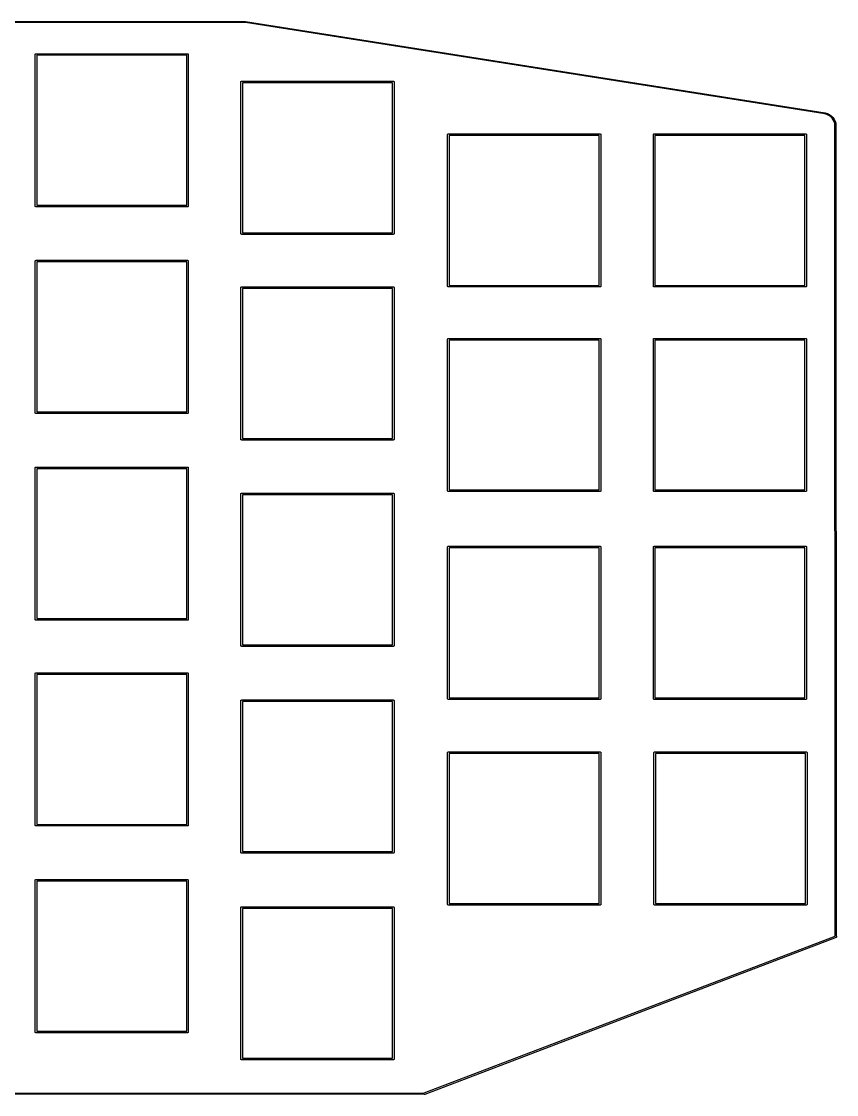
# Model space of a CAD drawing. Extents: x 83 to 227, y -148 to -36.
# Drawn here: x 151.3 to 226.5, y -135.5 to -36.4 of the extents above; entities that cross this region are included whole.
import ezdxf

# ---------------------------------------------------------------- set-up
doc = ezdxf.new("R2010")
doc.units = 0
doc.layers.add('BLACK', color=7, linetype='CONTINUOUS')

msp = doc.modelspace()

# ---------------------------------------------------------------- linework, layer by layer
at = {"layer": 'BLACK', "linetype": 'CONTINUOUS'}
for p, q in [((149.996, -36.395), (171.942, -36.395)), ((171.941, -36.495), (149.996, -36.495)), ((225.46, -44.9392), (171.941, -36.495)), ((171.942, -36.395), (171.943, -36.3948)), ((171.943, -36.3948), (171.946, -36.395)), ((171.946, -36.395), (171.947, -36.395)), ((171.947, -36.395), (171.949, -36.3951)), ((171.949, -36.3951), (171.95, -36.3952)), ((171.95, -36.3952), (171.951, -36.3954)), ((171.951, -36.3954), (171.955, -36.3957)), ((171.955, -36.3957), (171.956, -36.3961)), ((171.956, -36.3961), (225.479, -44.8408)), ((152.52, -39.445), (152.521, -39.4303)), ((152.52, -39.4487), (152.52, -39.445)), ((152.52, -53.4413), (152.52, -39.4487)), ((152.521, -39.4303), (152.525, -39.4162)), ((152.525, -39.4162), (152.532, -39.4031)), ((152.532, -39.4031), (152.542, -39.3917)), ((152.542, -39.3917), (152.553, -39.3823)), ((152.553, -39.3823), (152.566, -39.3754)), ((152.566, -39.3754), (152.58, -39.3711)), ((152.58, -39.3711), (152.591, -39.37)), ((152.591, -39.37), (152.595, -39.3696)), ((152.595, -39.3696), (152.599, -39.37)), ((152.599, -39.37), (166.591, -39.37)), ((152.67, -39.52), (152.67, -53.37)), ((166.52, -39.52), (152.67, -39.52)), ((166.52, -53.37), (166.52, -39.52)), ((166.591, -39.37), (166.595, -39.3696)), ((166.595, -39.3696), (166.599, -39.37)), ((166.599, -39.37), (166.61, -39.3711)), ((166.61, -39.3711), (166.624, -39.3754)), ((166.624, -39.3754), (166.637, -39.3823)), ((166.637, -39.3823), (166.648, -39.3917)), ((166.648, -39.3917), (166.658, -39.4031)), ((166.658, -39.4031), (166.665, -39.4162)), ((166.665, -39.4162), (166.669, -39.4303)), ((166.669, -39.4303), (166.67, -39.445)), ((166.67, -39.445), (166.67, -39.4487)), ((166.67, -39.4487), (166.67, -53.4413)), ((171.52, -41.985), (171.521, -41.9703)), ((171.52, -41.9887), (171.52, -41.985)), ((171.52, -55.9813), (171.52, -41.9887)), ((171.521, -41.9703), (171.525, -41.9562)), ((171.525, -41.9562), (171.532, -41.9431)), ((171.532, -41.9431), (171.542, -41.9317)), ((171.542, -41.9317), (171.553, -41.9223)), ((171.553, -41.9223), (171.566, -41.9154)), ((171.566, -41.9154), (171.58, -41.9111)), ((171.58, -41.9111), (171.591, -41.91)), ((171.591, -41.91), (171.595, -41.9096)), ((171.595, -41.9096), (171.599, -41.91)), ((171.599, -41.91), (185.591, -41.91)), ((171.67, -42.06), (171.67, -55.91)), ((185.52, -42.06), (171.67, -42.06)), ((185.52, -55.91), (185.52, -42.06)), ((185.591, -41.91), (185.595, -41.9096)), ((185.595, -41.9096), (185.599, -41.91)), ((185.599, -41.91), (185.61, -41.9111)), ((185.61, -41.9111), (185.624, -41.9154)), ((185.624, -41.9154), (185.637, -41.9223)), ((185.637, -41.9223), (185.648, -41.9317)), ((185.648, -41.9317), (185.658, -41.9431)), ((185.658, -41.9431), (185.665, -41.9562)), ((185.665, -41.9562), (185.669, -41.9703)), ((185.669, -41.9703), (185.67, -41.985)), ((185.67, -41.985), (185.67, -41.9887)), ((185.67, -41.9887), (185.67, -55.9813)), ((225.655, -44.9891), (225.46, -44.9392)), ((225.479, -44.8408), (225.48, -44.8411)), ((225.48, -44.8411), (225.481, -44.8411)), ((225.481, -44.8411), (225.481, -44.8411)), ((225.481, -44.8411), (225.483, -44.8418)), ((225.483, -44.8418), (225.682, -44.8926)), ((225.832, -45.0701), (225.655, -44.9891)), ((225.682, -44.8926), (225.684, -44.8929)), ((225.684, -44.8929), (225.686, -44.8938)), ((225.686, -44.8938), (225.687, -44.8939)), ((225.687, -44.8939), (225.689, -44.8947)), ((225.689, -44.8947), (225.691, -44.8953)), ((225.691, -44.8953), (225.691, -44.8955)), ((225.691, -44.8955), (225.694, -44.8965)), ((225.694, -44.8965), (225.696, -44.8975)), ((225.696, -44.8975), (225.875, -44.9798)), ((225.99, -45.1792), (225.832, -45.0701)), ((225.875, -44.9798), (225.877, -44.9804)), ((225.877, -44.9804), (225.879, -44.9818)), ((225.879, -44.9818), (225.88, -44.982)), ((225.88, -44.982), (225.882, -44.983)), ((225.882, -44.983), (225.883, -44.984)), ((225.883, -44.984), (225.884, -44.9843)), ((225.884, -44.9843), (225.886, -44.9858)), ((225.886, -44.9858), (225.888, -44.9871)), ((225.888, -44.9871), (226.048, -45.0978)), ((226.125, -45.3131), (225.99, -45.1792)), ((226.048, -45.0978), (226.049, -45.0987)), ((226.049, -45.0987), (226.052, -45.1006)), ((226.052, -45.1006), (226.052, -45.1009)), ((226.052, -45.1009), (226.054, -45.1021)), ((226.054, -45.1021), (226.055, -45.1033)), ((226.055, -45.1033), (226.055, -45.1037)), ((226.055, -45.1037), (226.058, -45.1057)), ((226.058, -45.1057), (226.059, -45.1072)), ((226.059, -45.1072), (226.196, -45.2429)), ((226.236, -45.4683), (226.125, -45.3131)), ((226.196, -45.2429), (226.198, -45.244)), ((226.198, -45.244), (226.2, -45.2463)), ((226.2, -45.2463), (226.2, -45.2467)), ((226.2, -45.2467), (226.201, -45.2482)), ((226.201, -45.2482), (226.203, -45.2496)), ((226.203, -45.2496), (226.203, -45.2501)), ((226.203, -45.2501), (226.205, -45.2524)), ((226.205, -45.2524), (226.206, -45.2541)), ((226.206, -45.2541), (226.318, -45.4113)), ((226.318, -45.6412), (226.236, -45.4683)), ((226.318, -45.4113), (226.319, -45.4127)), ((226.319, -45.4127), (226.321, -45.4153)), ((226.321, -45.4153), (226.321, -45.4158)), ((226.321, -45.4158), (226.322, -45.4174)), ((226.322, -45.4174), (226.323, -45.419)), ((226.323, -45.419), (226.323, -45.4196)), ((226.323, -45.4196), (226.325, -45.4222)), ((226.325, -45.4222), (226.325, -45.424)), ((226.325, -45.424), (226.409, -45.5995)), ((226.37, -45.8286), (226.318, -45.6412)), ((226.388, -46.0292), (226.37, -45.8286)), ((226.415, -120.884), (226.388, -46.0292)), ((226.409, -45.5995), (226.41, -45.6011)), ((226.41, -45.6011), (226.411, -45.6039)), ((226.411, -45.6039), (226.411, -45.6043)), ((226.411, -45.6043), (226.412, -45.6062)), ((226.412, -45.6062), (226.413, -45.608)), ((226.413, -45.608), (226.413, -45.6085)), ((226.413, -45.6085), (226.414, -45.6113)), ((226.414, -45.6113), (226.414, -45.6132)), ((226.414, -45.6132), (226.467, -45.8035)), ((226.467, -45.8035), (226.468, -45.8054)), ((226.468, -45.8054), (226.468, -45.8082)), ((226.468, -45.8082), (226.468, -45.8086)), ((226.468, -45.8086), (226.469, -45.8106)), ((226.469, -45.8106), (226.469, -45.8126)), ((226.469, -45.8126), (226.469, -45.813)), ((226.469, -45.813), (226.469, -45.8159)), ((226.469, -45.8159), (226.469, -45.8179)), ((226.469, -45.8179), (226.488, -46.0222)), ((226.488, -46.0222), (226.488, -46.0244)), ((226.488, -46.0244), (226.488, -46.0246)), ((226.488, -46.0246), (226.488, -46.0248)), ((226.488, -46.0248), (226.488, -46.0269)), ((226.488, -46.0269), (226.515, -120.889)), ((190.62, -46.845), (190.621, -46.8303)), ((190.62, -46.8487), (190.62, -46.845)), ((190.62, -60.8413), (190.62, -46.8487)), ((190.621, -46.8303), (190.625, -46.8162)), ((190.625, -46.8162), (190.632, -46.8031)), ((190.632, -46.8031), (190.642, -46.7917)), ((190.642, -46.7917), (190.653, -46.7823)), ((190.653, -46.7823), (190.666, -46.7754)), ((190.666, -46.7754), (190.68, -46.7711)), ((190.68, -46.7711), (190.691, -46.77)), ((190.691, -46.77), (190.695, -46.7696)), ((190.695, -46.7696), (190.699, -46.77)), ((190.699, -46.77), (204.691, -46.77)), ((190.77, -46.92), (190.77, -60.77)), ((204.62, -46.92), (190.77, -46.92)), ((204.62, -60.77), (204.62, -46.92)), ((204.691, -46.77), (204.695, -46.7696)), ((204.695, -46.7696), (204.699, -46.77)), ((204.699, -46.77), (204.71, -46.7711)), ((204.71, -46.7711), (204.724, -46.7754)), ((204.724, -46.7754), (204.737, -46.7823)), ((204.737, -46.7823), (204.748, -46.7917)), ((204.748, -46.7917), (204.758, -46.8031)), ((204.758, -46.8031), (204.765, -46.8162)), ((204.765, -46.8162), (204.769, -46.8303)), ((204.769, -46.8303), (204.77, -46.845)), ((204.77, -46.845), (204.77, -46.8487)), ((204.77, -46.8487), (204.77, -60.8413)), ((209.62, -46.845), (209.621, -46.8303)), ((209.62, -46.8487), (209.62, -46.845)), ((209.62, -60.8413), (209.62, -46.8487)), ((209.621, -46.8303), (209.625, -46.8162)), ((209.625, -46.8162), (209.632, -46.8031)), ((209.632, -46.8031), (209.642, -46.7917)), ((209.642, -46.7917), (209.653, -46.7823)), ((209.653, -46.7823), (209.666, -46.7754)), ((209.666, -46.7754), (209.68, -46.7711)), ((209.68, -46.7711), (209.691, -46.77)), ((209.691, -46.77), (209.695, -46.7696)), ((209.695, -46.7696), (209.699, -46.77)), ((209.699, -46.77), (223.691, -46.77)), ((209.77, -46.92), (209.77, -60.77)), ((223.62, -46.92), (209.77, -46.92)), ((223.62, -60.77), (223.62, -46.92)), ((223.691, -46.77), (223.695, -46.7696)), ((223.695, -46.7696), (223.699, -46.77)), ((223.699, -46.77), (223.71, -46.7711)), ((223.71, -46.7711), (223.724, -46.7754)), ((223.724, -46.7754), (223.737, -46.7823)), ((223.737, -46.7823), (223.748, -46.7917)), ((223.748, -46.7917), (223.758, -46.8031)), ((223.758, -46.8031), (223.765, -46.8162)), ((223.765, -46.8162), (223.769, -46.8303)), ((223.769, -46.8303), (223.77, -46.845)), ((223.77, -46.845), (223.77, -46.8487)), ((223.77, -46.8487), (223.77, -60.8413)), ((152.52, -53.445), (152.52, -53.4413)), ((152.521, -53.4597), (152.52, -53.445)), ((152.525, -53.4738), (152.521, -53.4597)), ((152.532, -53.4869), (152.525, -53.4738)), ((152.542, -53.4983), (152.532, -53.4869)), ((152.553, -53.5077), (152.542, -53.4983)), ((152.566, -53.5146), (152.553, -53.5077)), ((152.58, -53.5189), (152.566, -53.5146)), ((152.595, -53.5204), (152.58, -53.5189)), ((152.599, -53.52), (152.595, -53.5204)), ((166.591, -53.52), (152.599, -53.52)), ((152.67, -53.37), (166.52, -53.37)), ((166.595, -53.5204), (166.591, -53.52)), ((166.599, -53.52), (166.595, -53.5204)), ((166.61, -53.5189), (166.599, -53.52)), ((166.624, -53.5146), (166.61, -53.5189)), ((166.637, -53.5077), (166.624, -53.5146)), ((166.648, -53.4983), (166.637, -53.5077)), ((166.658, -53.4869), (166.648, -53.4983)), ((166.665, -53.4738), (166.658, -53.4869)), ((166.669, -53.4597), (166.665, -53.4738)), ((166.67, -53.445), (166.669, -53.4597)), ((166.67, -53.4413), (166.67, -53.445)), ((171.52, -55.985), (171.52, -55.9813)), ((171.521, -55.9997), (171.52, -55.985)), ((171.525, -56.0138), (171.521, -55.9997)), ((171.532, -56.0269), (171.525, -56.0138)), ((171.542, -56.0383), (171.532, -56.0269)), ((171.553, -56.0477), (171.542, -56.0383)), ((171.566, -56.0546), (171.553, -56.0477)), ((171.58, -56.0589), (171.566, -56.0546)), ((171.595, -56.0604), (171.58, -56.0589)), ((171.599, -56.06), (171.595, -56.0604)), ((185.591, -56.06), (171.599, -56.06)), ((171.67, -55.91), (185.52, -55.91)), ((185.595, -56.0604), (185.591, -56.06)), ((185.599, -56.06), (185.595, -56.0604)), ((185.61, -56.0589), (185.599, -56.06)), ((185.624, -56.0546), (185.61, -56.0589)), ((185.637, -56.0477), (185.624, -56.0546)), ((185.648, -56.0383), (185.637, -56.0477)), ((185.658, -56.0269), (185.648, -56.0383)), ((185.665, -56.0138), (185.658, -56.0269)), ((185.669, -55.9997), (185.665, -56.0138)), ((185.67, -55.985), (185.669, -55.9997)), ((185.67, -55.9813), (185.67, -55.985)), ((152.532, -58.4931), (152.542, -58.4817)), ((152.542, -58.4817), (152.553, -58.4723)), ((152.553, -58.4723), (152.566, -58.4654)), ((152.566, -58.4654), (152.58, -58.4611)), ((152.58, -58.4611), (152.591, -58.46)), ((152.591, -58.46), (152.595, -58.4596)), ((152.595, -58.4596), (152.599, -58.46)), ((152.599, -58.46), (166.591, -58.46)), ((166.591, -58.46), (166.595, -58.4596)), ((166.595, -58.4596), (166.599, -58.46)), ((166.599, -58.46), (166.61, -58.4611)), ((166.61, -58.4611), (166.624, -58.4654)), ((166.624, -58.4654), (166.637, -58.4723)), ((166.637, -58.4723), (166.648, -58.4817)), ((166.648, -58.4817), (166.658, -58.4931)), ((152.52, -58.535), (152.521, -58.5203)), ((152.52, -58.5387), (152.52, -58.535)), ((152.52, -72.5313), (152.52, -58.5387)), ((152.521, -58.5203), (152.525, -58.5062)), ((152.525, -58.5062), (152.532, -58.4931)), ((152.67, -58.61), (152.67, -72.46)), ((166.52, -58.61), (152.67, -58.61)), ((166.52, -72.46), (166.52, -58.61)), ((166.658, -58.4931), (166.665, -58.5062)), ((166.665, -58.5062), (166.669, -58.5203)), ((166.669, -58.5203), (166.67, -58.535)), ((166.67, -58.535), (166.67, -58.5387)), ((166.67, -58.5387), (166.67, -72.5313)), ((171.52, -60.985), (171.521, -60.9703)), ((171.52, -60.9887), (171.52, -60.985)), ((171.52, -74.9813), (171.52, -60.9887)), ((171.521, -60.9703), (171.525, -60.9562)), ((171.525, -60.9562), (171.532, -60.9431)), ((171.532, -60.9431), (171.542, -60.9317)), ((171.542, -60.9317), (171.553, -60.9223)), ((171.553, -60.9223), (171.566, -60.9154)), ((171.566, -60.9154), (171.58, -60.9111)), ((171.58, -60.9111), (171.591, -60.91)), ((171.591, -60.91), (171.595, -60.9096)), ((171.595, -60.9096), (171.599, -60.91)), ((171.599, -60.91), (185.591, -60.91)), ((171.67, -61.06), (171.67, -74.91)), ((185.52, -61.06), (171.67, -61.06)), ((185.52, -74.91), (185.52, -61.06)), ((185.591, -60.91), (185.595, -60.9096)), ((185.595, -60.9096), (185.599, -60.91)), ((185.599, -60.91), (185.61, -60.9111)), ((185.61, -60.9111), (185.624, -60.9154)), ((185.624, -60.9154), (185.637, -60.9223)), ((185.637, -60.9223), (185.648, -60.9317)), ((185.648, -60.9317), (185.658, -60.9431)), ((185.658, -60.9431), (185.665, -60.9562)), ((185.665, -60.9562), (185.669, -60.9703)), ((185.669, -60.9703), (185.67, -60.985)), ((185.67, -60.985), (185.67, -60.9887)), ((185.67, -60.9887), (185.67, -74.9813)), ((190.62, -60.845), (190.62, -60.8413)), ((190.621, -60.8597), (190.62, -60.845)), ((190.625, -60.8738), (190.621, -60.8597)), ((190.632, -60.8869), (190.625, -60.8738)), ((190.642, -60.8983), (190.632, -60.8869)), ((190.653, -60.9077), (190.642, -60.8983)), ((190.666, -60.9146), (190.653, -60.9077)), ((190.68, -60.9189), (190.666, -60.9146)), ((190.695, -60.9204), (190.68, -60.9189)), ((190.699, -60.92), (190.695, -60.9204)), ((204.691, -60.92), (190.699, -60.92)), ((190.77, -60.77), (204.62, -60.77)), ((204.695, -60.9204), (204.691, -60.92)), ((204.699, -60.92), (204.695, -60.9204)), ((204.71, -60.9189), (204.699, -60.92)), ((204.724, -60.9146), (204.71, -60.9189)), ((204.737, -60.9077), (204.724, -60.9146)), ((204.748, -60.8983), (204.737, -60.9077)), ((204.758, -60.8869), (204.748, -60.8983)), ((204.765, -60.8738), (204.758, -60.8869)), ((204.769, -60.8597), (204.765, -60.8738)), ((204.77, -60.845), (204.769, -60.8597)), ((204.77, -60.8413), (204.77, -60.845)), ((209.62, -60.845), (209.62, -60.8413)), ((209.621, -60.8597), (209.62, -60.845)), ((209.625, -60.8738), (209.621, -60.8597)), ((209.632, -60.8869), (209.625, -60.8738)), ((209.642, -60.8983), (209.632, -60.8869)), ((209.653, -60.9077), (209.642, -60.8983)), ((209.666, -60.9146), (209.653, -60.9077)), ((209.68, -60.9189), (209.666, -60.9146)), ((209.695, -60.9204), (209.68, -60.9189)), ((209.699, -60.92), (209.695, -60.9204)), ((223.691, -60.92), (209.699, -60.92)), ((209.77, -60.77), (223.62, -60.77)), ((223.695, -60.9204), (223.691, -60.92)), ((223.699, -60.92), (223.695, -60.9204)), ((223.71, -60.9189), (223.699, -60.92)), ((223.724, -60.9146), (223.71, -60.9189)), ((223.737, -60.9077), (223.724, -60.9146)), ((223.748, -60.8983), (223.737, -60.9077)), ((223.758, -60.8869), (223.748, -60.8983)), ((223.765, -60.8738), (223.758, -60.8869)), ((223.769, -60.8597), (223.765, -60.8738)), ((223.77, -60.845), (223.769, -60.8597)), ((223.77, -60.8413), (223.77, -60.845)), ((190.62, -65.745), (190.621, -65.7303)), ((190.62, -65.7487), (190.62, -65.745)), ((190.62, -79.7413), (190.62, -65.7487)), ((190.621, -65.7303), (190.625, -65.7162)), ((190.625, -65.7162), (190.632, -65.7031)), ((190.632, -65.7031), (190.642, -65.6917)), ((190.642, -65.6917), (190.653, -65.6823)), ((190.653, -65.6823), (190.666, -65.6754)), ((190.666, -65.6754), (190.68, -65.6711)), ((190.68, -65.6711), (190.691, -65.67)), ((190.691, -65.67), (190.695, -65.6696)), ((190.695, -65.6696), (190.699, -65.67)), ((190.699, -65.67), (204.691, -65.67)), ((190.77, -65.82), (190.77, -79.67)), ((204.62, -65.82), (190.77, -65.82)), ((204.62, -79.67), (204.62, -65.82)), ((204.691, -65.67), (204.695, -65.6696)), ((204.695, -65.6696), (204.699, -65.67)), ((204.699, -65.67), (204.71, -65.6711)), ((204.71, -65.6711), (204.724, -65.6754)), ((204.724, -65.6754), (204.737, -65.6823)), ((204.737, -65.6823), (204.748, -65.6917)), ((204.748, -65.6917), (204.758, -65.7031)), ((204.758, -65.7031), (204.765, -65.7162)), ((204.765, -65.7162), (204.769, -65.7303)), ((204.769, -65.7303), (204.77, -65.745)), ((204.77, -65.745), (204.77, -65.7487)), ((204.77, -65.7487), (204.77, -79.7413)), ((209.62, -65.745), (209.621, -65.7303)), ((209.62, -65.7487), (209.62, -65.745)), ((209.62, -79.7413), (209.62, -65.7487)), ((209.621, -65.7303), (209.625, -65.7162)), ((209.625, -65.7162), (209.632, -65.7031)), ((209.632, -65.7031), (209.642, -65.6917)), ((209.642, -65.6917), (209.653, -65.6823)), ((209.653, -65.6823), (209.666, -65.6754)), ((209.666, -65.6754), (209.68, -65.6711)), ((209.68, -65.6711), (209.691, -65.67)), ((209.691, -65.67), (209.695, -65.6696)), ((209.695, -65.6696), (209.699, -65.67)), ((209.699, -65.67), (223.691, -65.67)), ((209.77, -65.82), (209.77, -79.67)), ((223.62, -65.82), (209.77, -65.82)), ((223.62, -79.67), (223.62, -65.82)), ((223.691, -65.67), (223.695, -65.6696)), ((223.695, -65.6696), (223.699, -65.67)), ((223.699, -65.67), (223.71, -65.6711)), ((223.71, -65.6711), (223.724, -65.6754)), ((223.724, -65.6754), (223.737, -65.6823)), ((223.737, -65.6823), (223.748, -65.6917)), ((223.748, -65.6917), (223.758, -65.7031)), ((223.758, -65.7031), (223.765, -65.7162)), ((223.765, -65.7162), (223.769, -65.7303)), ((223.769, -65.7303), (223.77, -65.745)), ((223.77, -65.745), (223.77, -65.7487)), ((223.77, -65.7487), (223.77, -79.7413)), ((152.52, -72.535), (152.52, -72.5313)), ((152.521, -72.5497), (152.52, -72.535)), ((152.525, -72.5638), (152.521, -72.5497)), ((152.532, -72.5769), (152.525, -72.5638)), ((152.542, -72.5883), (152.532, -72.5769)), ((152.553, -72.5977), (152.542, -72.5883)), ((152.566, -72.6046), (152.553, -72.5977)), ((152.58, -72.6089), (152.566, -72.6046)), ((152.595, -72.6104), (152.58, -72.6089)), ((152.599, -72.61), (152.595, -72.6104)), ((166.591, -72.61), (152.599, -72.61)), ((152.67, -72.46), (166.52, -72.46)), ((166.595, -72.6104), (166.591, -72.61)), ((166.599, -72.61), (166.595, -72.6104)), ((166.61, -72.6089), (166.599, -72.61)), ((166.624, -72.6046), (166.61, -72.6089)), ((166.637, -72.5977), (166.624, -72.6046)), ((166.648, -72.5883), (166.637, -72.5977)), ((166.658, -72.5769), (166.648, -72.5883)), ((166.665, -72.5638), (166.658, -72.5769)), ((166.669, -72.5497), (166.665, -72.5638)), ((166.67, -72.535), (166.669, -72.5497)), ((166.67, -72.5313), (166.67, -72.535)), ((171.52, -74.985), (171.52, -74.9813)), ((171.521, -74.9997), (171.52, -74.985)), ((171.525, -75.0138), (171.521, -74.9997)), ((171.532, -75.0269), (171.525, -75.0138)), ((171.542, -75.0383), (171.532, -75.0269)), ((171.553, -75.0477), (171.542, -75.0383)), ((171.566, -75.0546), (171.553, -75.0477)), ((171.58, -75.0589), (171.566, -75.0546)), ((171.595, -75.0604), (171.58, -75.0589)), ((171.599, -75.06), (171.595, -75.0604)), ((185.591, -75.06), (171.599, -75.06)), ((171.67, -74.91), (185.52, -74.91)), ((185.595, -75.0604), (185.591, -75.06)), ((185.599, -75.06), (185.595, -75.0604)), ((185.61, -75.0589), (185.599, -75.06)), ((185.624, -75.0546), (185.61, -75.0589)), ((185.637, -75.0477), (185.624, -75.0546)), ((185.648, -75.0383), (185.637, -75.0477)), ((185.658, -75.0269), (185.648, -75.0383)), ((185.665, -75.0138), (185.658, -75.0269)), ((185.669, -74.9997), (185.665, -75.0138)), ((185.67, -74.985), (185.669, -74.9997)), ((185.67, -74.9813), (185.67, -74.985)), ((152.52, -77.635), (152.521, -77.6203)), ((152.52, -77.6387), (152.52, -77.635)), ((152.52, -91.6313), (152.52, -77.6387)), ((152.521, -77.6203), (152.525, -77.6062)), ((152.525, -77.6062), (152.532, -77.5931)), ((152.532, -77.5931), (152.542, -77.5817)), ((152.542, -77.5817), (152.553, -77.5723)), ((152.553, -77.5723), (152.566, -77.5654)), ((152.566, -77.5654), (152.58, -77.5611)), ((152.58, -77.5611), (152.591, -77.56)), ((152.591, -77.56), (152.595, -77.5596)), ((152.595, -77.5596), (152.599, -77.56)), ((152.599, -77.56), (166.591, -77.56)), ((152.67, -77.71), (152.67, -91.56)), ((166.52, -77.71), (152.67, -77.71)), ((166.52, -91.56), (166.52, -77.71)), ((166.591, -77.56), (166.595, -77.5596)), ((166.595, -77.5596), (166.599, -77.56)), ((166.599, -77.56), (166.61, -77.5611)), ((166.61, -77.5611), (166.624, -77.5654)), ((166.624, -77.5654), (166.637, -77.5723)), ((166.637, -77.5723), (166.648, -77.5817)), ((166.648, -77.5817), (166.658, -77.5931)), ((166.658, -77.5931), (166.665, -77.6062)), ((166.665, -77.6062), (166.669, -77.6203)), ((166.669, -77.6203), (166.67, -77.635)), ((166.67, -77.635), (166.67, -77.6387)), ((166.67, -77.6387), (166.67, -91.6313)), ((171.52, -80.045), (171.521, -80.0303)), ((171.52, -80.0487), (171.52, -80.045)), ((171.52, -94.0413), (171.52, -80.0487)), ((171.521, -80.0303), (171.525, -80.0162)), ((171.525, -80.0162), (171.532, -80.0031)), ((171.532, -80.0031), (171.542, -79.9917)), ((171.542, -79.9917), (171.553, -79.9823)), ((171.553, -79.9823), (171.566, -79.9754)), ((171.566, -79.9754), (171.58, -79.9711)), ((171.58, -79.9711), (171.591, -79.97)), ((171.591, -79.97), (171.595, -79.9696)), ((171.595, -79.9696), (171.599, -79.97)), ((171.599, -79.97), (185.591, -79.97)), ((171.67, -80.12), (171.67, -93.97)), ((185.52, -80.12), (171.67, -80.12)), ((185.52, -93.97), (185.52, -80.12)), ((185.591, -79.97), (185.595, -79.9696)), ((185.595, -79.9696), (185.599, -79.97)), ((185.599, -79.97), (185.61, -79.9711)), ((185.61, -79.9711), (185.624, -79.9754)), ((185.624, -79.9754), (185.637, -79.9823)), ((185.637, -79.9823), (185.648, -79.9917)), ((185.648, -79.9917), (185.658, -80.0031)), ((185.658, -80.0031), (185.665, -80.0162)), ((185.665, -80.0162), (185.669, -80.0303)), ((185.669, -80.0303), (185.67, -80.045)), ((185.67, -80.045), (185.67, -80.0487)), ((185.67, -80.0487), (185.67, -94.0413)), ((190.62, -79.745), (190.62, -79.7413)), ((190.621, -79.7597), (190.62, -79.745)), ((190.625, -79.7738), (190.621, -79.7597)), ((190.632, -79.7869), (190.625, -79.7738)), ((190.642, -79.7983), (190.632, -79.7869)), ((190.653, -79.8077), (190.642, -79.7983)), ((190.666, -79.8146), (190.653, -79.8077)), ((190.68, -79.8189), (190.666, -79.8146)), ((190.695, -79.8204), (190.68, -79.8189)), ((190.699, -79.82), (190.695, -79.8204)), ((204.691, -79.82), (190.699, -79.82)), ((190.77, -79.67), (204.62, -79.67)), ((204.695, -79.8204), (204.691, -79.82)), ((204.699, -79.82), (204.695, -79.8204)), ((204.71, -79.8189), (204.699, -79.82)), ((204.724, -79.8146), (204.71, -79.8189)), ((204.737, -79.8077), (204.724, -79.8146)), ((204.748, -79.7983), (204.737, -79.8077)), ((204.758, -79.7869), (204.748, -79.7983)), ((204.765, -79.7738), (204.758, -79.7869)), ((204.769, -79.7597), (204.765, -79.7738)), ((204.77, -79.745), (204.769, -79.7597)), ((204.77, -79.7413), (204.77, -79.745)), ((209.62, -79.745), (209.62, -79.7413)), ((209.621, -79.7597), (209.62, -79.745)), ((209.625, -79.7738), (209.621, -79.7597)), ((209.632, -79.7869), (209.625, -79.7738)), ((209.642, -79.7983), (209.632, -79.7869)), ((209.653, -79.8077), (209.642, -79.7983)), ((209.666, -79.8146), (209.653, -79.8077)), ((209.68, -79.8189), (209.666, -79.8146)), ((209.695, -79.8204), (209.68, -79.8189)), ((209.699, -79.82), (209.695, -79.8204)), ((223.691, -79.82), (209.699, -79.82)), ((209.77, -79.67), (223.62, -79.67)), ((223.695, -79.8204), (223.691, -79.82)), ((223.699, -79.82), (223.695, -79.8204)), ((223.71, -79.8189), (223.699, -79.82)), ((223.724, -79.8146), (223.71, -79.8189)), ((223.737, -79.8077), (223.724, -79.8146)), ((223.748, -79.7983), (223.737, -79.8077)), ((223.758, -79.7869), (223.748, -79.7983)), ((223.765, -79.7738), (223.758, -79.7869)), ((223.769, -79.7597), (223.765, -79.7738)), ((223.77, -79.745), (223.769, -79.7597)), ((223.77, -79.7413), (223.77, -79.745)), ((190.62, -84.945), (190.621, -84.9303)), ((190.62, -84.9487), (190.62, -84.945)), ((190.62, -98.9413), (190.62, -84.9487)), ((190.621, -84.9303), (190.625, -84.9162)), ((190.625, -84.9162), (190.632, -84.9031)), ((190.632, -84.9031), (190.642, -84.8917)), ((190.642, -84.8917), (190.653, -84.8823)), ((190.653, -84.8823), (190.666, -84.8754)), ((190.666, -84.8754), (190.68, -84.8711)), ((190.68, -84.8711), (190.691, -84.87)), ((190.691, -84.87), (190.695, -84.8696)), ((190.695, -84.8696), (190.699, -84.87)), ((190.699, -84.87), (204.691, -84.87)), ((190.77, -85.02), (190.77, -98.87)), ((204.62, -85.02), (190.77, -85.02)), ((204.62, -98.87), (204.62, -85.02)), ((204.691, -84.87), (204.695, -84.8696)), ((204.695, -84.8696), (204.699, -84.87)), ((204.699, -84.87), (204.71, -84.8711)), ((204.71, -84.8711), (204.724, -84.8754)), ((204.724, -84.8754), (204.737, -84.8823)), ((204.737, -84.8823), (204.748, -84.8917)), ((204.748, -84.8917), (204.758, -84.9031)), ((204.758, -84.9031), (204.765, -84.9162)), ((204.765, -84.9162), (204.769, -84.9303)), ((204.769, -84.9303), (204.77, -84.945)), ((204.77, -84.945), (204.77, -84.9487)), ((204.77, -84.9487), (204.77, -98.9413)), ((209.62, -84.945), (209.621, -84.9303)), ((209.62, -84.9487), (209.62, -84.945)), ((209.62, -98.9413), (209.62, -84.9487)), ((209.621, -84.9303), (209.625, -84.9162)), ((209.625, -84.9162), (209.632, -84.9031)), ((209.632, -84.9031), (209.642, -84.8917)), ((209.642, -84.8917), (209.653, -84.8823)), ((209.653, -84.8823), (209.666, -84.8754)), ((209.666, -84.8754), (209.68, -84.8711)), ((209.68, -84.8711), (209.691, -84.87)), ((209.691, -84.87), (209.695, -84.8696)), ((209.695, -84.8696), (209.699, -84.87)), ((209.699, -84.87), (223.691, -84.87)), ((209.77, -85.02), (209.77, -98.87)), ((223.62, -85.02), (209.77, -85.02)), ((223.62, -98.87), (223.62, -85.02)), ((223.691, -84.87), (223.695, -84.8696)), ((223.695, -84.8696), (223.699, -84.87)), ((223.699, -84.87), (223.71, -84.8711)), ((223.71, -84.8711), (223.724, -84.8754)), ((223.724, -84.8754), (223.737, -84.8823)), ((223.737, -84.8823), (223.748, -84.8917)), ((223.748, -84.8917), (223.758, -84.9031)), ((223.758, -84.9031), (223.765, -84.9162)), ((223.765, -84.9162), (223.769, -84.9303)), ((223.769, -84.9303), (223.77, -84.945)), ((223.77, -84.945), (223.77, -84.9487)), ((223.77, -84.9487), (223.77, -98.9413)), ((152.52, -91.635), (152.52, -91.6313)), ((152.521, -91.6497), (152.52, -91.635)), ((152.525, -91.6638), (152.521, -91.6497)), ((152.532, -91.6769), (152.525, -91.6638)), ((152.542, -91.6883), (152.532, -91.6769)), ((152.553, -91.6977), (152.542, -91.6883)), ((152.566, -91.7046), (152.553, -91.6977)), ((152.58, -91.7089), (152.566, -91.7046)), ((152.595, -91.7104), (152.58, -91.7089)), ((152.599, -91.71), (152.595, -91.7104)), ((166.591, -91.71), (152.599, -91.71)), ((152.67, -91.56), (166.52, -91.56)), ((166.595, -91.7104), (166.591, -91.71)), ((166.599, -91.71), (166.595, -91.7104)), ((166.61, -91.7089), (166.599, -91.71)), ((166.624, -91.7046), (166.61, -91.7089)), ((166.637, -91.6977), (166.624, -91.7046)), ((166.648, -91.6883), (166.637, -91.6977)), ((166.658, -91.6769), (166.648, -91.6883)), ((166.665, -91.6638), (166.658, -91.6769)), ((166.669, -91.6497), (166.665, -91.6638)), ((166.67, -91.635), (166.669, -91.6497)), ((166.67, -91.6313), (166.67, -91.635)), ((171.52, -94.045), (171.52, -94.0413)), ((171.521, -94.0597), (171.52, -94.045)), ((171.525, -94.0738), (171.521, -94.0597)), ((171.532, -94.0869), (171.525, -94.0738)), ((171.542, -94.0983), (171.532, -94.0869)), ((171.553, -94.1077), (171.542, -94.0983)), ((171.566, -94.1146), (171.553, -94.1077)), ((171.58, -94.1189), (171.566, -94.1146)), ((171.595, -94.1204), (171.58, -94.1189)), ((171.599, -94.12), (171.595, -94.1204)), ((185.591, -94.12), (171.599, -94.12)), ((171.67, -93.97), (185.52, -93.97)), ((185.595, -94.1204), (185.591, -94.12)), ((185.599, -94.12), (185.595, -94.1204)), ((185.61, -94.1189), (185.599, -94.12)), ((185.624, -94.1146), (185.61, -94.1189)), ((185.637, -94.1077), (185.624, -94.1146)), ((185.648, -94.0983), (185.637, -94.1077)), ((185.658, -94.0869), (185.648, -94.0983)), ((185.665, -94.0738), (185.658, -94.0869)), ((185.669, -94.0597), (185.665, -94.0738)), ((185.67, -94.045), (185.669, -94.0597)), ((185.67, -94.0413), (185.67, -94.045)), ((152.52, -96.635), (152.521, -96.6203)), ((152.52, -96.6387), (152.52, -96.635)), ((152.52, -110.631), (152.52, -96.6387)), ((152.521, -96.6203), (152.525, -96.6062)), ((152.525, -96.6062), (152.532, -96.5931)), ((152.532, -96.5931), (152.542, -96.5817)), ((152.542, -96.5817), (152.553, -96.5723)), ((152.553, -96.5723), (152.566, -96.5654)), ((152.566, -96.5654), (152.58, -96.5611)), ((152.58, -96.5611), (152.591, -96.56)), ((152.591, -96.56), (152.595, -96.5596)), ((152.595, -96.5596), (152.599, -96.56)), ((152.599, -96.56), (166.591, -96.56)), ((152.67, -96.71), (152.67, -110.56)), ((166.52, -96.71), (152.67, -96.71)), ((166.52, -110.56), (166.52, -96.71)), ((166.591, -96.56), (166.595, -96.5596)), ((166.595, -96.5596), (166.599, -96.56)), ((166.599, -96.56), (166.61, -96.5611)), ((166.61, -96.5611), (166.624, -96.5654)), ((166.624, -96.5654), (166.637, -96.5723)), ((166.637, -96.5723), (166.648, -96.5817)), ((166.648, -96.5817), (166.658, -96.5931)), ((166.658, -96.5931), (166.665, -96.6062)), ((166.665, -96.6062), (166.669, -96.6203)), ((166.669, -96.6203), (166.67, -96.635)), ((166.67, -96.635), (166.67, -96.6387)), ((166.67, -96.6387), (166.67, -110.631)), ((171.521, -99.1303), (171.525, -99.1162)), ((171.525, -99.1162), (171.532, -99.1031)), ((171.532, -99.1031), (171.542, -99.0917)), ((171.542, -99.0917), (171.553, -99.0823)), ((171.553, -99.0823), (171.566, -99.0754)), ((171.566, -99.0754), (171.58, -99.0711)), ((171.58, -99.0711), (171.591, -99.07)), ((171.591, -99.07), (171.595, -99.0696)), ((171.595, -99.0696), (171.599, -99.07)), ((171.599, -99.07), (185.591, -99.07)), ((185.591, -99.07), (185.595, -99.0696)), ((185.595, -99.0696), (185.599, -99.07)), ((185.599, -99.07), (185.61, -99.0711)), ((185.61, -99.0711), (185.624, -99.0754)), ((185.624, -99.0754), (185.637, -99.0823)), ((185.637, -99.0823), (185.648, -99.0917)), ((185.648, -99.0917), (185.658, -99.1031)), ((185.658, -99.1031), (185.665, -99.1162)), ((185.665, -99.1162), (185.669, -99.1303)), ((190.62, -98.945), (190.62, -98.9413)), ((190.621, -98.9597), (190.62, -98.945)), ((190.625, -98.9738), (190.621, -98.9597)), ((190.632, -98.9869), (190.625, -98.9738)), ((190.642, -98.9983), (190.632, -98.9869)), ((190.653, -99.0077), (190.642, -98.9983)), ((190.666, -99.0146), (190.653, -99.0077)), ((190.68, -99.0189), (190.666, -99.0146)), ((190.695, -99.0204), (190.68, -99.0189)), ((190.699, -99.02), (190.695, -99.0204)), ((204.691, -99.02), (190.699, -99.02)), ((190.77, -98.87), (204.62, -98.87)), ((204.695, -99.0204), (204.691, -99.02)), ((204.699, -99.02), (204.695, -99.0204)), ((204.71, -99.0189), (204.699, -99.02)), ((204.724, -99.0146), (204.71, -99.0189)), ((204.737, -99.0077), (204.724, -99.0146)), ((204.748, -98.9983), (204.737, -99.0077)), ((204.758, -98.9869), (204.748, -98.9983)), ((204.765, -98.9738), (204.758, -98.9869)), ((204.769, -98.9597), (204.765, -98.9738)), ((204.77, -98.945), (204.769, -98.9597)), ((204.77, -98.9413), (204.77, -98.945)), ((209.62, -98.945), (209.62, -98.9413)), ((209.621, -98.9597), (209.62, -98.945)), ((209.625, -98.9738), (209.621, -98.9597)), ((209.632, -98.9869), (209.625, -98.9738)), ((209.642, -98.9983), (209.632, -98.9869)), ((209.653, -99.0077), (209.642, -98.9983)), ((209.666, -99.0146), (209.653, -99.0077)), ((209.68, -99.0189), (209.666, -99.0146)), ((209.695, -99.0204), (209.68, -99.0189)), ((209.699, -99.02), (209.695, -99.0204)), ((223.691, -99.02), (209.699, -99.02)), ((209.77, -98.87), (223.62, -98.87)), ((223.695, -99.0204), (223.691, -99.02)), ((223.699, -99.02), (223.695, -99.0204)), ((223.71, -99.0189), (223.699, -99.02)), ((223.724, -99.0146), (223.71, -99.0189)), ((223.737, -99.0077), (223.724, -99.0146)), ((223.748, -98.9983), (223.737, -99.0077)), ((223.758, -98.9869), (223.748, -98.9983)), ((223.765, -98.9738), (223.758, -98.9869)), ((223.769, -98.9597), (223.765, -98.9738)), ((223.77, -98.945), (223.769, -98.9597)), ((223.77, -98.9413), (223.77, -98.945)), ((171.52, -99.145), (171.521, -99.1303)), ((171.52, -99.1487), (171.52, -99.145)), ((171.52, -113.141), (171.52, -99.1487)), ((171.67, -99.22), (171.67, -113.07)), ((185.52, -99.22), (171.67, -99.22)), ((185.52, -113.07), (185.52, -99.22)), ((185.669, -99.1303), (185.67, -99.145)), ((185.67, -99.145), (185.67, -99.1487)), ((185.67, -99.1487), (185.67, -113.141)), ((190.62, -103.945), (190.621, -103.93)), ((190.62, -103.949), (190.62, -103.945)), ((190.62, -117.941), (190.62, -103.949)), ((190.621, -103.93), (190.625, -103.916)), ((190.625, -103.916), (190.632, -103.903)), ((190.632, -103.903), (190.642, -103.892)), ((190.642, -103.892), (190.653, -103.882)), ((190.653, -103.882), (190.666, -103.875)), ((190.666, -103.875), (190.68, -103.871)), ((190.68, -103.871), (190.691, -103.87)), ((190.691, -103.87), (190.695, -103.87)), ((190.695, -103.87), (190.699, -103.87)), ((190.699, -103.87), (204.691, -103.87)), ((190.77, -104.02), (190.77, -117.87)), ((204.62, -104.02), (190.77, -104.02)), ((204.62, -117.87), (204.62, -104.02)), ((204.691, -103.87), (204.695, -103.87)), ((204.695, -103.87), (204.699, -103.87)), ((204.699, -103.87), (204.71, -103.871)), ((204.71, -103.871), (204.724, -103.875)), ((204.724, -103.875), (204.737, -103.882)), ((204.737, -103.882), (204.748, -103.892)), ((204.748, -103.892), (204.758, -103.903)), ((204.758, -103.903), (204.765, -103.916)), ((204.765, -103.916), (204.769, -103.93)), ((204.769, -103.93), (204.77, -103.945)), ((204.77, -103.945), (204.77, -103.949)), ((204.77, -103.949), (204.77, -117.941)), ((209.67, -103.945), (209.671, -103.93)), ((209.67, -103.949), (209.67, -103.945)), ((209.67, -117.941), (209.67, -103.949)), ((209.671, -103.93), (209.675, -103.916)), ((209.675, -103.916), (209.682, -103.903)), ((209.682, -103.903), (209.692, -103.892)), ((209.692, -103.892), (209.703, -103.882)), ((209.703, -103.882), (209.716, -103.875)), ((209.716, -103.875), (209.73, -103.871)), ((209.73, -103.871), (209.741, -103.87)), ((209.741, -103.87), (209.745, -103.87)), ((209.745, -103.87), (209.749, -103.87)), ((209.749, -103.87), (223.741, -103.87)), ((209.82, -104.02), (209.82, -117.87)), ((223.67, -104.02), (209.82, -104.02)), ((223.67, -117.87), (223.67, -104.02)), ((223.741, -103.87), (223.745, -103.87)), ((223.745, -103.87), (223.749, -103.87)), ((223.749, -103.87), (223.76, -103.871)), ((223.76, -103.871), (223.774, -103.875)), ((223.774, -103.875), (223.787, -103.882)), ((223.787, -103.882), (223.798, -103.892)), ((223.798, -103.892), (223.808, -103.903)), ((223.808, -103.903), (223.815, -103.916)), ((223.815, -103.916), (223.819, -103.93)), ((223.819, -103.93), (223.82, -103.945)), ((223.82, -103.945), (223.82, -103.949)), ((223.82, -103.949), (223.82, -117.941)), ((152.52, -110.635), (152.52, -110.631)), ((152.521, -110.65), (152.52, -110.635)), ((152.525, -110.664), (152.521, -110.65)), ((152.532, -110.677), (152.525, -110.664)), ((152.542, -110.688), (152.532, -110.677)), ((152.553, -110.698), (152.542, -110.688)), ((152.566, -110.705), (152.553, -110.698)), ((152.58, -110.709), (152.566, -110.705)), ((152.595, -110.71), (152.58, -110.709)), ((152.599, -110.71), (152.595, -110.71)), ((166.591, -110.71), (152.599, -110.71)), ((152.67, -110.56), (166.52, -110.56)), ((166.595, -110.71), (166.591, -110.71)), ((166.599, -110.71), (166.595, -110.71)), ((166.61, -110.709), (166.599, -110.71)), ((166.624, -110.705), (166.61, -110.709)), ((166.637, -110.698), (166.624, -110.705)), ((166.648, -110.688), (166.637, -110.698)), ((166.658, -110.677), (166.648, -110.688)), ((166.665, -110.664), (166.658, -110.677)), ((166.669, -110.65), (166.665, -110.664)), ((166.67, -110.635), (166.669, -110.65)), ((166.67, -110.631), (166.67, -110.635)), ((171.52, -113.145), (171.52, -113.141)), ((171.521, -113.16), (171.52, -113.145)), ((171.525, -113.174), (171.521, -113.16)), ((171.532, -113.187), (171.525, -113.174)), ((171.542, -113.198), (171.532, -113.187)), ((171.553, -113.208), (171.542, -113.198)), ((171.566, -113.215), (171.553, -113.208)), ((171.58, -113.219), (171.566, -113.215)), ((171.595, -113.22), (171.58, -113.219)), ((171.599, -113.22), (171.595, -113.22)), ((185.591, -113.22), (171.599, -113.22)), ((171.67, -113.07), (185.52, -113.07)), ((185.595, -113.22), (185.591, -113.22)), ((185.599, -113.22), (185.595, -113.22)), ((185.61, -113.219), (185.599, -113.22)), ((185.624, -113.215), (185.61, -113.219)), ((185.637, -113.208), (185.624, -113.215)), ((185.648, -113.198), (185.637, -113.208)), ((185.658, -113.187), (185.648, -113.198)), ((185.665, -113.174), (185.658, -113.187)), ((185.669, -113.16), (185.665, -113.174)), ((185.67, -113.145), (185.669, -113.16)), ((185.67, -113.141), (185.67, -113.145)), ((152.52, -115.735), (152.521, -115.72)), ((152.52, -115.739), (152.52, -115.735)), ((152.52, -129.731), (152.52, -115.739)), ((152.521, -115.72), (152.525, -115.706)), ((152.525, -115.706), (152.532, -115.693)), ((152.532, -115.693), (152.542, -115.682)), ((152.542, -115.682), (152.553, -115.672)), ((152.553, -115.672), (152.566, -115.665)), ((152.566, -115.665), (152.58, -115.661)), ((152.58, -115.661), (152.591, -115.66)), ((152.591, -115.66), (152.595, -115.66)), ((152.595, -115.66), (152.599, -115.66)), ((152.599, -115.66), (166.591, -115.66)), ((152.67, -115.81), (152.67, -129.66)), ((166.52, -115.81), (152.67, -115.81)), ((166.52, -129.66), (166.52, -115.81)), ((166.591, -115.66), (166.595, -115.66)), ((166.595, -115.66), (166.599, -115.66)), ((166.599, -115.66), (166.61, -115.661)), ((166.61, -115.661), (166.624, -115.665)), ((166.624, -115.665), (166.637, -115.672)), ((166.637, -115.672), (166.648, -115.682)), ((166.648, -115.682), (166.658, -115.693)), ((166.658, -115.693), (166.665, -115.706)), ((166.665, -115.706), (166.669, -115.72)), ((166.669, -115.72), (166.67, -115.735)), ((166.67, -115.735), (166.67, -115.739)), ((166.67, -115.739), (166.67, -129.731)), ((190.62, -117.945), (190.62, -117.941)), ((190.621, -117.96), (190.62, -117.945)), ((190.77, -117.87), (204.62, -117.87)), ((204.77, -117.945), (204.769, -117.96)), ((204.77, -117.941), (204.77, -117.945)), ((209.67, -117.945), (209.67, -117.941)), ((209.671, -117.96), (209.67, -117.945)), ((209.82, -117.87), (223.67, -117.87)), ((223.82, -117.945), (223.819, -117.96)), ((223.82, -117.941), (223.82, -117.945)), ((171.52, -118.245), (171.521, -118.23)), ((171.52, -118.249), (171.52, -118.245)), ((171.52, -132.241), (171.52, -118.249)), ((171.521, -118.23), (171.525, -118.216)), ((171.525, -118.216), (171.532, -118.203)), ((171.532, -118.203), (171.542, -118.192)), ((171.542, -118.192), (171.553, -118.182)), ((171.553, -118.182), (171.566, -118.175)), ((171.566, -118.175), (171.58, -118.171)), ((171.58, -118.171), (171.591, -118.17)), ((171.591, -118.17), (171.595, -118.17)), ((171.595, -118.17), (171.599, -118.17)), ((171.599, -118.17), (185.591, -118.17)), ((171.67, -118.32), (171.67, -132.17)), ((185.52, -118.32), (171.67, -118.32)), ((185.52, -132.17), (185.52, -118.32)), ((185.591, -118.17), (185.595, -118.17)), ((185.595, -118.17), (185.599, -118.17)), ((185.599, -118.17), (185.61, -118.171)), ((185.61, -118.171), (185.624, -118.175)), ((185.624, -118.175), (185.637, -118.182)), ((185.637, -118.182), (185.648, -118.192)), ((185.648, -118.192), (185.658, -118.203)), ((185.658, -118.203), (185.665, -118.216)), ((185.665, -118.216), (185.669, -118.23)), ((185.669, -118.23), (185.67, -118.245)), ((185.67, -118.245), (185.67, -118.249)), ((185.67, -118.249), (185.67, -132.241)), ((190.625, -117.974), (190.621, -117.96)), ((190.632, -117.987), (190.625, -117.974)), ((190.642, -117.998), (190.632, -117.987)), ((190.653, -118.008), (190.642, -117.998)), ((190.666, -118.015), (190.653, -118.008)), ((190.68, -118.019), (190.666, -118.015)), ((190.695, -118.02), (190.68, -118.019)), ((190.699, -118.02), (190.695, -118.02)), ((204.691, -118.02), (190.699, -118.02)), ((204.695, -118.02), (204.691, -118.02)), ((204.699, -118.02), (204.695, -118.02)), ((204.71, -118.019), (204.699, -118.02)), ((204.724, -118.015), (204.71, -118.019)), ((204.737, -118.008), (204.724, -118.015)), ((204.748, -117.998), (204.737, -118.008)), ((204.758, -117.987), (204.748, -117.998)), ((204.765, -117.974), (204.758, -117.987)), ((204.769, -117.96), (204.765, -117.974)), ((209.675, -117.974), (209.671, -117.96)), ((209.682, -117.987), (209.675, -117.974)), ((209.692, -117.998), (209.682, -117.987)), ((209.703, -118.008), (209.692, -117.998)), ((209.716, -118.015), (209.703, -118.008)), ((209.73, -118.019), (209.716, -118.015)), ((209.745, -118.02), (209.73, -118.019)), ((209.749, -118.02), (209.745, -118.02)), ((223.741, -118.02), (209.749, -118.02)), ((223.745, -118.02), (223.741, -118.02)), ((223.749, -118.02), (223.745, -118.02)), ((223.76, -118.019), (223.749, -118.02)), ((223.774, -118.015), (223.76, -118.019)), ((223.787, -118.008), (223.774, -118.015)), ((223.798, -117.998), (223.787, -118.008)), ((223.808, -117.987), (223.798, -117.998)), ((223.815, -117.974), (223.808, -117.987)), ((223.819, -117.96), (223.815, -117.974)), ((188.465, -135.376), (226.415, -120.884)), ((226.515, -120.889), (226.52, -120.893)), ((226.52, -120.893), (226.529, -120.905)), ((226.529, -120.905), (226.536, -120.918)), ((226.536, -120.918), (226.539, -120.932)), ((226.539, -120.932), (226.541, -120.947)), ((226.495, -121.014), (188.518, -135.516)), ((226.505, -121.009), (226.495, -121.014)), ((226.517, -121), (226.505, -121.009)), ((226.527, -120.989), (226.517, -121)), ((226.534, -120.976), (226.527, -120.989)), ((226.539, -120.962), (226.534, -120.976)), ((226.541, -120.947), (226.539, -120.962)), ((152.52, -129.735), (152.52, -129.731)), ((152.521, -129.75), (152.52, -129.735)), ((152.525, -129.764), (152.521, -129.75)), ((152.532, -129.777), (152.525, -129.764)), ((152.542, -129.788), (152.532, -129.777)), ((152.553, -129.798), (152.542, -129.788)), ((152.566, -129.805), (152.553, -129.798)), ((152.58, -129.809), (152.566, -129.805)), ((152.595, -129.81), (152.58, -129.809)), ((152.599, -129.81), (152.595, -129.81)), ((166.591, -129.81), (152.599, -129.81)), ((152.67, -129.66), (166.52, -129.66)), ((166.595, -129.81), (166.591, -129.81)), ((166.599, -129.81), (166.595, -129.81)), ((166.61, -129.809), (166.599, -129.81)), ((166.624, -129.805), (166.61, -129.809)), ((166.637, -129.798), (166.624, -129.805)), ((166.648, -129.788), (166.637, -129.798)), ((166.658, -129.777), (166.648, -129.788)), ((166.665, -129.764), (166.658, -129.777)), ((166.669, -129.75), (166.665, -129.764)), ((166.67, -129.735), (166.669, -129.75)), ((166.67, -129.731), (166.67, -129.735)), ((171.52, -132.245), (171.52, -132.241)), ((171.521, -132.26), (171.52, -132.245)), ((171.525, -132.274), (171.521, -132.26)), ((171.532, -132.287), (171.525, -132.274)), ((171.537, -132.293), (171.532, -132.287)), ((171.542, -132.298), (171.537, -132.293)), ((171.553, -132.308), (171.542, -132.298)), ((171.566, -132.315), (171.553, -132.308)), ((171.58, -132.319), (171.566, -132.315)), ((171.595, -132.32), (171.58, -132.319)), ((171.599, -132.32), (171.595, -132.32)), ((185.591, -132.32), (171.599, -132.32)), ((171.67, -132.17), (185.52, -132.17)), ((185.595, -132.32), (185.591, -132.32)), ((185.599, -132.32), (185.595, -132.32)), ((185.61, -132.319), (185.599, -132.32)), ((185.624, -132.315), (185.61, -132.319)), ((185.637, -132.308), (185.624, -132.315)), ((185.648, -132.298), (185.637, -132.308)), ((185.658, -132.287), (185.648, -132.298)), ((185.665, -132.274), (185.658, -132.287)), ((185.669, -132.26), (185.665, -132.274)), ((185.67, -132.245), (185.669, -132.26)), ((185.67, -132.241), (185.67, -132.245)), ((139.149, -135.395), (188.439, -135.395)), ((188.439, -135.495), (139.156, -135.495)), ((188.439, -135.395), (188.443, -135.39)), ((188.44, -135.497), (188.439, -135.495)), ((188.451, -135.506), (188.44, -135.497)), ((188.443, -135.39), (188.455, -135.381)), ((188.464, -135.514), (188.451, -135.506)), ((188.455, -135.381), (188.465, -135.376)), ((188.478, -135.518), (188.464, -135.514)), ((188.493, -135.52), (188.478, -135.518)), ((188.508, -135.519), (188.493, -135.52)), ((188.518, -135.516), (188.508, -135.519))]:
    msp.add_line(p, q, dxfattribs=at)

doc.saveas('drawing.dxf')
